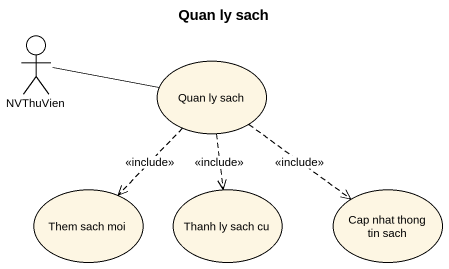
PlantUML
@startuml
title Quan ly sach
actor NVThuVien
usecase "Quan ly sach" as Quan_ly_sach
usecase "Them sach moi" as Them_sach_moi
usecase "Thanh ly sach cu" as Thanh_ly_sach_cu
usecase "Cap nhat thong tin sach" as Cap_nhat_thong_tin_sach
NVThuVien -right- Quan_ly_sach
Quan_ly_sach ..> Them_sach_moi : <<include>>
Quan_ly_sach ..> Thanh_ly_sach_cu : <<include>>
Quan_ly_sach ..> Cap_nhat_thong_tin_sach : <<include>>
@enduml
